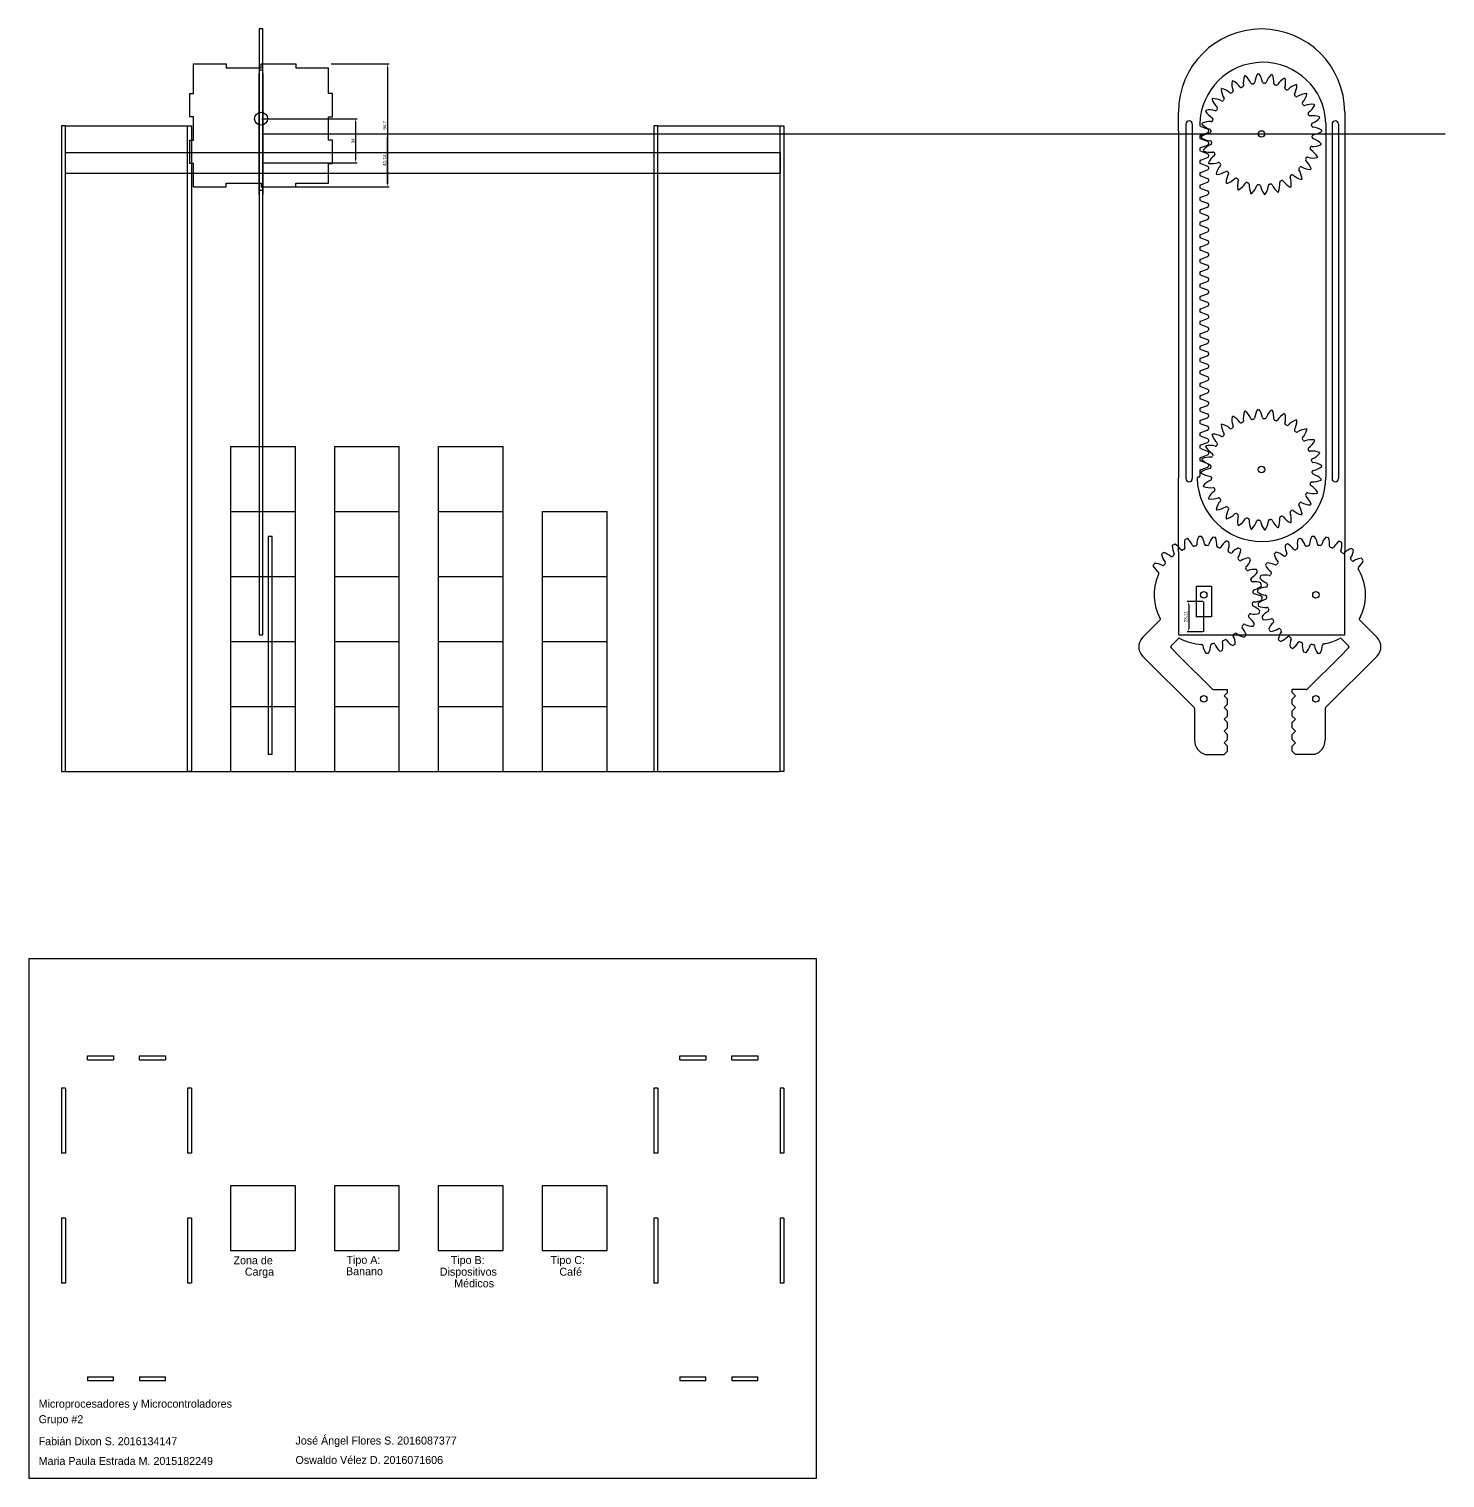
# Model space of a CAD drawing. Header units: millimetres. Extents: x -96 to 4714, y -506 to 1656.
# Drawn here: x 3560 to 4650, y -506 to 610 of the extents above; entities that cross this region are included whole.
import ezdxf

# ---------------------------------------------------------------- set-up
doc = ezdxf.new("R2010")
doc.units = ezdxf.units.MM
for name, color, linetype in [('Capa1', 3, 'Continuous'), ('Capa2', 1, 'Continuous'), ('Capa4', 250, 'Continuous')]:
    doc.layers.add(name, color=color, linetype=linetype)
doc.dimstyles.new('ISO-25', dxfattribs={"dimtxt": 2.5, "dimasz": 2.5, "dimexe": 1.25, "dimexo": 0.625, "dimtad": 1, "dimtxsty": 'Standard', "dimcen": 2.5, "dimadec": 0, "dimazin": 0, "dimtfac": 1, "dimtmove": 0, "dimatfit": 3, "dimfxl": 1, "dimarcsym": 0})

# ---------------------------------------------------------------- blocks, each defined once
blk = doc.blocks.new('*U5')
at = {"layer": 'Capa2'}
for p, q in [((-3, -2.6), (-1.1, 2.6)), ((-0.2, 3.3), (1, 3.3)), ((3.8, -2.6), (1.9, 2.6)), ((-4.8, -3.3), (-4, -3.3))]:
    blk.add_line(p, q, dxfattribs=at)
for centre, start, end in [((-0.2, 2.3), 90, 160), ((1, 2.3), 20, 90), ((-4, -2.3), 270, 340), ((4.8, -2.3), 200, 270)]:
    blk.add_arc(centre, 1, start, end, dxfattribs=at)
blk = doc.blocks.new('*U6')
at = {"layer": 'Capa2', "color": 0, "linetype": 'ByBlock', "lineweight": -2, "transparency": 16777216}
for p in [(0, 0), (9.5369, 0), (19.0738, 0), (28.6107, 0), (38.1476, 0), (47.6845, 0), (57.2214, 0), (66.7583, 0), (76.2952, 0), (85.8321, 0), (95.369, 0), (104.9059, 0), (114.4428, 0), (123.9797, 0), (133.5166, 0), (143.0535, 0), (152.5904, 0), (162.1273, 0), (171.6642, 0), (181.2011, 0), (190.738, 0), (200.2749, 0), (209.8118, 0), (219.3487, 0), (228.8856, 0), (238.4225, 0), (247.9594, 0), (257.4963, 0)]:
    blk.add_blockref('*U5', p, dxfattribs=at)
blk = doc.blocks.new('*D45')
at = {"layer": 'Capa1', "color": 0, "lineweight": -2, "transparency": 16777216}
for p, q in [((4463.8, 168.8), (4451.6, 168.8)), ((4452.9, 166.3), (4452.9, 148.1)), ((4463.8, 145.6), (4451.6, 145.6))]:
    blk.add_line(p, q, dxfattribs=at)
at = {"layer": 'Capa1', "color": 0, "transparency": 16777216}
for points in [[(4452.4, 166.3), (4453.3, 166.3), (4452.9, 168.8)], [(4452.4, 148.1), (4453.3, 148.1), (4452.9, 145.6)]]:
    blk.add_solid(points, dxfattribs=at)
at = {"layer": 'Defpoints', "color": 0, "transparency": 16777216}
for p in [(4464.4, 168.8), (4452.9, 145.6), (4464.4, 145.6)]:
    blk.add_point(p, dxfattribs=at)
at = {"layer": 'Capa1', "color": 0, "transparency": 16777216, "insert": (4450.8, 157.2), "char_height": 2.5, "attachment_point": 5, "rotation": 90}
blk.add_mtext('23,11', dxfattribs=at)
blk = doc.blocks.new('*D46')
at = {"layer": 'Capa1', "color": 0, "lineweight": -2, "transparency": 16777216}
for p, q in [((3793, 582.7), (3837.6, 582.7)), ((3836.4, 580.2), (3836.4, 490.5)), ((3793, 488), (3837.6, 488))]:
    blk.add_line(p, q, dxfattribs=at)
at = {"layer": 'Capa1', "color": 0, "transparency": 16777216}
for points in [[(3836, 580.2), (3836.8, 580.2), (3836.4, 582.7)], [(3836, 490.5), (3836.8, 490.5), (3836.4, 488)]]:
    blk.add_solid(points, dxfattribs=at)
at = {"layer": 'Defpoints', "color": 0, "transparency": 16777216}
for p in [(3792.4, 582.7), (3792.4, 488), (3836.4, 488)]:
    blk.add_point(p, dxfattribs=at)
at = {"layer": 'Capa1', "color": 0, "transparency": 16777216, "insert": (3834.3, 535.4), "char_height": 2.5, "attachment_point": 5, "rotation": 90}
blk.add_mtext('94,7', dxfattribs=at)
blk = doc.blocks.new('*D57')
at = {"layer": 'Capa1', "color": 0, "lineweight": -2, "transparency": 16777216}
for p, q in [((3739.6, 528.8), (3837.6, 528.8)), ((3836.4, 490.5), (3836.4, 526.3)), ((3739.6, 488), (3837.6, 488))]:
    blk.add_line(p, q, dxfattribs=at)
at = {"layer": 'Capa1', "color": 0, "transparency": 16777216}
for points in [[(3836, 526.3), (3836.8, 526.3), (3836.4, 528.8)], [(3836, 490.5), (3836.8, 490.5), (3836.4, 488)]]:
    blk.add_solid(points, dxfattribs=at)
at = {"layer": 'Defpoints', "color": 0, "transparency": 16777216}
for p in [(3739, 528.8), (3836.4, 528.8), (3739, 488)]:
    blk.add_point(p, dxfattribs=at)
at = {"layer": 'Capa1', "color": 0, "transparency": 16777216, "insert": (3834.3, 508.4), "char_height": 2.5, "attachment_point": 5, "rotation": 90}
blk.add_mtext('40,74', dxfattribs=at)
blk = doc.blocks.new('*D63')
at = {"layer": 'Capa1', "color": 0, "lineweight": -2, "transparency": 16777216}
for p, q in [((3739.6, 540.5), (3813, 540.5)), ((3811.7, 538), (3811.7, 509)), ((3739.6, 506.5), (3813, 506.5))]:
    blk.add_line(p, q, dxfattribs=at)
at = {"layer": 'Capa1', "color": 0, "transparency": 16777216}
for points in [[(3811.3, 538), (3812.1, 538), (3811.7, 540.5)], [(3811.3, 509), (3812.1, 509), (3811.7, 506.5)]]:
    blk.add_solid(points, dxfattribs=at)
at = {"layer": 'Defpoints', "color": 0, "transparency": 16777216}
for p in [(3739, 540.5), (3739, 506.5), (3811.7, 506.5)]:
    blk.add_point(p, dxfattribs=at)
at = {"layer": 'Capa1', "color": 0, "transparency": 16777216, "insert": (3809.8, 523.5), "char_height": 2.5, "attachment_point": 5, "rotation": 90}
blk.add_mtext('34', dxfattribs=at)

msp = doc.modelspace()

# ---------------------------------------------------------------- linework, layer by layer
at = {"layer": 'Capa1'}
for p, q in [((3737.44, 609.566), (3737.44, 143.136)), ((3740.44, 609.566), (3737.44, 609.566)), ((3740.44, 143.136), (3740.44, 609.566)), ((3715.382, 288.129), (3765.382, 288.129)), ((3715.382, 288.129), (3715.382, 238.129)), ((3765.382, 238.129), (3765.382, 288.129)), ((3795.382, 288.129), (3845.382, 288.129)), ((3795.382, 288.129), (3795.382, 238.129)), ((3845.382, 238.129), (3845.382, 288.129)), ((3875.382, 288.129), (3925.382, 288.129)), ((3875.382, 288.129), (3875.382, 238.129)), ((3925.382, 238.129), (3925.382, 288.129)), ((3715.382, 238.129), (3765.382, 238.129)), ((3715.382, 238.129), (3715.382, 188.129)), ((3765.382, 188.129), (3765.382, 238.129)), ((3795.382, 238.129), (3845.382, 238.129)), ((3795.382, 238.129), (3795.382, 188.129)), ((3845.382, 188.129), (3845.382, 238.129)), ((3875.382, 238.129), (3925.382, 238.129)), ((3875.382, 238.129), (3875.382, 188.129)), ((3925.382, 188.129), (3925.382, 238.129)), ((3955.382, 238.129), (4005.382, 238.129)), ((3955.382, 238.129), (3955.382, 188.129)), ((4005.382, 188.129), (4005.382, 238.129)), ((3744.44, 218.955), (3744.44, 51.055)), ((3747.44, 218.955), (3744.44, 218.955)), ((3747.44, 51.055), (3747.44, 218.955)), ((3715.382, 188.129), (3765.382, 188.129)), ((3715.382, 188.129), (3715.382, 138.129)), ((3765.382, 138.129), (3765.382, 188.129)), ((3795.382, 188.129), (3845.382, 188.129)), ((3795.382, 188.129), (3795.382, 138.129)), ((3845.382, 138.129), (3845.382, 188.129)), ((3875.382, 188.129), (3925.382, 188.129)), ((3875.382, 188.129), (3875.382, 138.129)), ((3925.382, 138.129), (3925.382, 188.129)), ((3955.382, 188.129), (4005.382, 188.129)), ((3955.382, 188.129), (3955.382, 138.129)), ((4005.382, 138.129), (4005.382, 188.129)), ((4464.442, 145.649), (4464.442, 168.759)), ((3715.382, 138.129), (3765.382, 138.129)), ((3715.382, 138.129), (3715.382, 88.129)), ((3737.44, 143.136), (3740.44, 143.136)), ((3765.382, 88.129), (3765.382, 138.129)), ((3795.382, 138.129), (3845.382, 138.129)), ((3795.382, 138.129), (3795.382, 88.129)), ((3845.382, 88.129), (3845.382, 138.129)), ((3875.382, 138.129), (3925.382, 138.129)), ((3875.382, 138.129), (3875.382, 88.129)), ((3925.382, 88.129), (3925.382, 138.129)), ((3955.382, 138.129), (4005.382, 138.129)), ((3955.382, 138.129), (3955.382, 88.129)), ((4005.382, 88.129), (4005.382, 138.129)), ((3715.382, 88.129), (3765.382, 88.129)), ((3715.382, 88.129), (3715.382, 38.129)), ((3765.382, 38.129), (3765.382, 88.129)), ((3795.382, 88.129), (3845.382, 88.129)), ((3795.382, 88.129), (3795.382, 38.129)), ((3845.382, 38.129), (3845.382, 88.129)), ((3875.382, 88.129), (3925.382, 88.129)), ((3875.382, 88.129), (3875.382, 38.129)), ((3925.382, 38.129), (3925.382, 88.129)), ((3955.382, 88.129), (4005.382, 88.129)), ((3955.382, 88.129), (3955.382, 38.129)), ((4005.382, 38.129), (4005.382, 88.129)), ((3747.44, 51.055), (3744.44, 51.055)), ((3715.382, 38.129), (3765.382, 38.129)), ((3795.382, 38.129), (3845.382, 38.129)), ((3875.382, 38.129), (3925.382, 38.129)), ((3955.382, 38.129), (4005.382, 38.129))]:
    msp.add_line(p, q, dxfattribs=at)
at = {"layer": 'Capa1', "color": 6}
for p, q in [((3687.071, 582.719), (3712.24, 582.719)), ((3687.071, 560.015), (3687.071, 582.719)), ((3712.24, 582.719), (3712.24, 579.719)), ((3738.94, 582.719), (3765.639, 582.719)), ((3738.94, 579.719), (3738.94, 582.719)), ((3765.639, 582.719), (3765.639, 579.719)), ((3712.24, 579.719), (3738.94, 579.719)), ((3765.639, 579.719), (3790.868, 579.719)), ((3790.868, 560.015), (3790.868, 579.719)), ((3684.071, 542.015), (3684.071, 560.015)), ((3684.071, 560.015), (3687.071, 560.015)), ((3793.868, 560.015), (3790.868, 560.015)), ((3793.868, 542.015), (3793.868, 560.015)), ((3687.071, 542.015), (3684.071, 542.015)), ((3687.071, 524.015), (3687.071, 542.015)), ((3790.868, 524.015), (3790.868, 542.015)), ((3790.868, 542.015), (3793.868, 542.015)), ((3684.071, 506.015), (3684.071, 524.015)), ((3684.071, 524.015), (3687.071, 524.015)), ((3793.868, 524.015), (3790.868, 524.015)), ((3793.868, 506.015), (3793.868, 524.015)), ((3687.071, 506.015), (3684.071, 506.015)), ((3687.071, 488.015), (3687.071, 506.015)), ((3790.868, 491.015), (3790.868, 506.015)), ((3790.868, 506.015), (3793.868, 506.015)), ((3712.24, 491.015), (3738.94, 491.015)), ((3712.24, 488.015), (3712.24, 491.015)), ((3738.94, 491.015), (3738.94, 488.015)), ((3765.639, 491.015), (3790.868, 491.015)), ((3765.639, 488.015), (3765.639, 491.015)), ((3687.071, 488.015), (3712.24, 488.015)), ((3738.94, 488.015), (3765.639, 488.015))]:
    msp.add_line(p, q, dxfattribs=at)
at = {"layer": 'Capa1', "color": 5}
for p, q in [((3737.47, 578.232), (3740.47, 578.232)), ((3737.47, 482.276), (3737.47, 575.232)), ((3740.47, 575.232), (3740.47, 482.276)), ((3740.47, 485.276), (3737.47, 485.276))]:
    msp.add_line(p, q, dxfattribs=at)
at = {"layer": 'Capa1', "color": 32, "true_color": 0xcd6928}
for p, q in [((3588.382, 535.129), (3585.382, 535.129)), ((3585.382, 535.129), (3585.382, 38.129)), ((3588.382, 38.129), (3588.382, 535.129)), ((3588.382, 535.129), (3682.382, 535.129)), ((3682.382, 535.129), (3685.382, 535.129)), ((3682.382, 38.129), (3682.382, 535.129)), ((3685.382, 535.129), (3685.382, 38.129)), ((4044.382, 535.129), (4041.382, 535.129)), ((4041.382, 535.129), (4041.382, 38.129)), ((4044.382, 38.129), (4044.382, 535.129)), ((4044.382, 535.129), (4138.382, 535.129)), ((4138.382, 535.129), (4141.382, 535.129)), ((4138.382, 38.129), (4138.382, 535.129)), ((4141.382, 535.129), (4141.382, 38.129)), ((3585.382, 38.129), (3588.382, 38.129)), ((3588.382, 38.129), (4138.382, 38.129)), ((3685.382, 38.129), (3682.382, 38.129)), ((4041.382, 38.129), (4044.382, 38.129)), ((4141.382, 38.129), (4138.382, 38.129))]:
    msp.add_line(p, q, dxfattribs=at)
at = {"layer": 'Capa1', "color": 3}
msp.add_line((3740.47, 528.754), (4650.136, 528.754), dxfattribs=at)
at = {"layer": 'Capa1', "color": 1}
for p, q in [((3588.382, 498.486), (3588.382, 514.486)), ((3588.382, 514.486), (4138.382, 514.486)), ((4138.382, 514.486), (4138.382, 498.486)), ((3588.382, 498.486), (4138.382, 498.486))]:
    msp.add_line(p, q, dxfattribs=at)
at = {"layer": 'Capa1', "color": 6}
msp.add_circle((3738.97, 540.486), 5, dxfattribs=at)
at = {"layer": 'Capa2'}
for p, q in [((4444.932, 531.064), (4444.932, 545.568)), ((4450.667, 536.354), (4450.667, 263.613)), ((4455.667, 536.354), (4455.667, 263.613)), ((4558.462, 537.334), (4558.462, 264.633)), ((4563.197, 536.354), (4563.197, 263.613)), ((4568.197, 536.354), (4568.197, 263.613)), ((4572.932, 545.568), (4572.932, 207.5)), ((4444.932, 531.064), (4444.932, 264.03)), ((4461.402, 269.321), (4461.402, 265.633)), ((4444.932, 207.5), (4444.932, 264.03)), ((4460.402, 264.633), (4460.412, 264.633)), ((4444.932, 207.5), (4444.932, 143.136)), ((4572.932, 143.136), (4572.932, 207.5)), ((4470.312, 180.318), (4458.572, 180.318)), ((4458.572, 180.318), (4458.572, 157.204)), ((4470.312, 180.318), (4470.312, 157.204)), ((4470.312, 157.204), (4458.572, 157.204)), ((4417.371, 141.055), (4430.788, 154.473)), ((4597.883, 141.055), (4584.466, 154.473)), ((4439.291, 134.691), (4444.931, 140.331)), ((4444.932, 143.136), (4572.932, 143.136)), ((4575.963, 134.691), (4570.324, 140.331)), ((4457.078, 87.206), (4417.371, 126.913)), ((4445.655, 126.913), (4439.291, 133.277)), ((4471.22, 101.348), (4445.655, 126.913)), ((4544.034, 101.348), (4569.599, 126.913)), ((4558.176, 87.206), (4597.883, 126.913)), ((4569.599, 126.913), (4575.963, 133.277)), ((4471.927, 101.055), (4482.627, 101.055)), ((4482.64, 98.803), (4482.627, 101.055)), ((4532.614, 98.803), (4532.627, 101.055)), ((4543.327, 101.055), (4532.627, 101.055)), ((4480.114, 87.237), (4482.638, 89.758)), ((4480.116, 96.282), (4482.64, 98.803)), ((4480.116, 96.282), (4482.638, 93.758)), ((4482.638, 89.758), (4482.638, 93.758)), ((4535.138, 96.282), (4532.614, 98.803)), ((4535.138, 96.282), (4532.617, 93.758)), ((4532.617, 89.758), (4532.617, 93.758)), ((4535.141, 87.237), (4532.617, 89.758)), ((4457.371, 86.499), (4457.371, 62.332)), ((4480.111, 78.191), (4482.635, 80.713)), ((4480.111, 78.191), (4482.632, 75.667)), ((4480.114, 87.237), (4482.635, 84.713)), ((4482.635, 80.713), (4482.635, 84.713)), ((4535.141, 87.237), (4532.619, 84.713)), ((4532.619, 80.713), (4532.619, 84.713)), ((4535.143, 78.191), (4532.619, 80.713)), ((4535.143, 78.191), (4532.622, 75.667)), ((4557.883, 86.499), (4557.883, 62.332)), ((4480.108, 69.146), (4482.632, 71.667)), ((4480.108, 69.146), (4482.63, 66.622)), ((4482.632, 71.667), (4482.632, 75.667)), ((4532.622, 71.667), (4532.622, 75.667)), ((4535.146, 69.146), (4532.622, 71.667)), ((4535.146, 69.146), (4532.625, 66.622)), ((4480.106, 60.101), (4482.63, 62.622)), ((4480.106, 60.101), (4482.627, 57.577)), ((4482.627, 53.577), (4482.627, 57.577)), ((4482.63, 62.622), (4482.63, 66.622)), ((4532.625, 62.622), (4532.625, 66.622)), ((4535.149, 60.101), (4532.625, 62.622)), ((4535.149, 60.101), (4532.627, 57.577)), ((4532.627, 53.577), (4532.627, 57.577)), ((4465.673, 51.055), (4480.103, 51.055)), ((4480.103, 51.055), (4482.627, 53.577)), ((4535.151, 51.055), (4532.627, 53.577)), ((4549.581, 51.055), (4535.151, 51.055)), ((3560.382, -105.791), (4166.382, -105.791)), ((3560.382, -105.791), (3560.382, -505.791)), ((4166.382, -505.791), (4166.382, -105.791)), ((3605.382, -183.791), (3605.382, -180.791)), ((3605.382, -180.791), (3625.382, -180.791)), ((3605.382, -183.791), (3625.382, -183.791)), ((3625.382, -180.791), (3625.382, -183.791)), ((3645.382, -183.791), (3645.382, -180.791)), ((3645.382, -180.791), (3665.382, -180.791)), ((3645.382, -183.791), (3665.382, -183.791)), ((3665.382, -180.791), (3665.382, -183.791)), ((4061.382, -183.791), (4061.382, -180.791)), ((4061.382, -180.791), (4081.382, -180.791)), ((4061.382, -183.791), (4081.382, -183.791)), ((4081.382, -180.791), (4081.382, -183.791)), ((4101.382, -183.791), (4101.382, -180.791)), ((4101.382, -180.791), (4121.382, -180.791)), ((4101.382, -183.791), (4121.382, -183.791)), ((4121.382, -180.791), (4121.382, -183.791)), ((3588.382, -205.791), (3585.382, -205.791)), ((3585.382, -205.791), (3585.382, -255.791)), ((3588.382, -205.791), (3588.382, -255.791)), ((3685.382, -205.791), (3682.382, -205.791)), ((3682.382, -205.791), (3682.382, -255.791)), ((3685.382, -205.791), (3685.382, -255.791)), ((4044.382, -205.791), (4041.382, -205.791)), ((4041.382, -205.791), (4041.382, -255.791)), ((4044.382, -205.791), (4044.382, -255.791)), ((4141.382, -205.791), (4138.382, -205.791)), ((4138.382, -205.791), (4138.382, -255.791)), ((4141.382, -205.791), (4141.382, -255.791)), ((3588.382, -255.791), (3585.382, -255.791)), ((3685.382, -255.791), (3682.382, -255.791)), ((4044.382, -255.791), (4041.382, -255.791)), ((4141.382, -255.791), (4138.382, -255.791)), ((3588.382, -305.791), (3585.382, -305.791)), ((3585.382, -305.791), (3585.382, -355.791)), ((3588.382, -305.791), (3588.382, -355.791)), ((3685.382, -305.791), (3682.382, -305.791)), ((3682.382, -305.791), (3682.382, -355.791)), ((3685.382, -305.791), (3685.382, -355.791)), ((4044.382, -305.791), (4041.382, -305.791)), ((4041.382, -305.791), (4041.382, -355.791)), ((4044.382, -305.791), (4044.382, -355.791)), ((4141.382, -305.791), (4138.382, -305.791)), ((4138.382, -305.791), (4138.382, -355.791)), ((4141.382, -305.791), (4141.382, -355.791)), ((3588.382, -355.791), (3585.382, -355.791)), ((3685.382, -355.791), (3682.382, -355.791)), ((4044.382, -355.791), (4041.382, -355.791)), ((4141.382, -355.791), (4138.382, -355.791)), ((3605.382, -427.791), (3625.382, -427.791)), ((3605.382, -427.791), (3605.382, -430.791)), ((3605.382, -430.791), (3625.382, -430.791)), ((3625.382, -430.791), (3625.382, -427.791)), ((3645.382, -427.791), (3665.382, -427.791)), ((3645.382, -427.791), (3645.382, -430.791)), ((3645.382, -430.791), (3665.382, -430.791)), ((3665.382, -430.791), (3665.382, -427.791)), ((4061.382, -427.791), (4081.382, -427.791)), ((4061.382, -427.791), (4061.382, -430.791)), ((4061.382, -430.791), (4081.382, -430.791)), ((4081.382, -430.791), (4081.382, -427.791)), ((4101.382, -427.791), (4121.382, -427.791)), ((4101.382, -427.791), (4101.382, -430.791)), ((4101.382, -430.791), (4121.382, -430.791)), ((4121.382, -430.791), (4121.382, -427.791)), ((3560.382, -505.791), (4166.382, -505.791))]:
    msp.add_line(p, q, dxfattribs=at)
for centre in [(4508.932, 528.754), (4508.932, 270.531), (4464.442, 173.984), (4550.812, 173.984), (4464.442, 93.984), (4464.442, 93.984), (4550.812, 93.984), (4550.812, 93.984)]:
    msp.add_circle(centre, 2.5, dxfattribs=at)
for centre, radius, start, end in [((4508.932, 545.568), 64, 0, 180), ((4509.947, 535.35), 48.555, 2.341865, 178.814394), ((4502.804, 567.355), 16.692, 173.059511, 198.754648), ((4508.932, 528.754), 46.53, 118.430378, 119.196442), ((4480.342, 556.639), 14.536, 35.054545, 63.714873), ((4511.548, 567.751), 16.692, 160.202368, 185.897505), ((4508.932, 528.754), 46.53, 105.573236, 106.339299), ((4487.264, 562.302), 14.536, 22.197402, 50.85773), ((4520.16, 566.191), 16.692, 147.345226, 173.040362), ((4495.273, 566.282), 14.536, 9.34026, 38.000587), ((4528.209, 562.754), 16.692, 134.488083, 160.183219), ((4503.966, 568.381), 14.536, 356.483117, 25.143444), ((4535.291, 557.612), 16.692, 121.63094, 147.326076), ((4512.908, 568.493), 14.536, 343.625974, 12.286302), ((4508.932, 528.754), 46.53, 131.287521, 132.053585), ((4494.368, 565.024), 16.692, 185.916654, 211.611791), ((4474.854, 549.579), 14.536, 47.911688, 76.572016), ((4485.267, 561.108), 1, 227.911688, 306.182772), ((4508.932, 528.754), 39.085, 124.806318, 126.182772), ((4486.051, 561.667), 1, 304.806318, 18.754648), ((4493.06, 565.563), 1, 215.054545, 293.325629), ((4508.932, 528.754), 39.085, 111.949175, 113.325629), ((4493.949, 565.933), 1, 291.949175, 5.897505), ((4501.649, 568.172), 1, 202.197402, 280.468487), ((4508.932, 528.754), 39.085, 99.092032, 100.468487), ((4502.598, 568.335), 1, 279.092032, 353.040362), ((4510.602, 568.804), 1, 189.34026, 267.611344), ((4508.932, 528.754), 39.085, 86.234889, 87.611344), ((4511.564, 568.752), 1, 266.234889, 340.183219), ((4519.472, 567.428), 1, 176.483117, 254.754201), ((4508.932, 528.754), 39.085, 73.377746, 74.754201), ((4520.398, 567.164), 1, 253.377746, 327.326076), ((4527.814, 564.113), 1, 163.625974, 241.897058), ((4508.932, 528.754), 39.085, 60.520603, 61.897058), ((4528.658, 563.649), 1, 240.520603, 314.468934), ((4541.052, 551.023), 16.692, 108.773797, 134.468934), ((4535.209, 559.025), 1, 150.768831, 229.039915), ((4521.651, 566.611), 14.536, 330.768831, 359.429159), ((4508.932, 528.754), 39.085, 47.66346, 49.039915), ((4508.932, 528.754), 46.53, 54.144664, 54.910728), ((4545.202, 543.318), 16.692, 95.916654, 121.611791), ((4529.756, 562.832), 14.536, 317.911688, 346.572016), ((4508.932, 528.754), 46.53, 41.287521, 42.053585), ((4508.932, 528.754), 46.53, 157.001807, 157.76787), ((4469.193, 532.73), 14.536, 73.625974, 102.286302), ((4508.932, 528.754), 46.53, 144.144664, 144.910728), ((4486.663, 560.874), 16.692, 198.773797, 224.468934), ((4471.074, 541.473), 14.536, 60.768831, 89.429159), ((4473.573, 547.636), 1, 253.625974, 331.897058), ((4508.932, 528.754), 39.085, 150.520603, 151.897058), ((4474.037, 548.48), 1, 330.520603, 44.468934), ((4478.661, 555.031), 1, 240.768831, 319.039915), ((4508.932, 528.754), 39.085, 137.66346, 139.039915), ((4479.301, 555.75), 1, 317.66346, 31.611791), ((4535.928, 558.385), 1, 227.66346, 301.611791), ((4541.286, 552.419), 1, 137.911688, 216.182772), ((4508.932, 528.754), 39.085, 34.806318, 36.182772), ((4541.845, 551.635), 1, 214.806318, 288.754648), ((4547.533, 534.882), 16.692, 83.059511, 108.754648), ((4536.817, 557.344), 14.536, 305.054545, 333.714873), ((4508.932, 528.754), 46.53, 28.430378, 29.196442), ((4453.167, 536.354), 2.5, 0, 180), ((4508.932, 528.754), 46.53, 169.85895, 170.625013), ((4474.932, 548.031), 16.692, 224.488083, 250.183219), ((4469.305, 523.788), 14.536, 86.483117, 115.143444), ((4480.074, 555.113), 16.692, 211.63094, 237.326076), ((4470.258, 539.295), 1, 266.483117, 344.754201), ((4470.522, 540.221), 1, 343.377746, 57.326076), ((4508.932, 528.754), 39.085, 163.377746, 164.754201), ((4545.74, 544.626), 1, 125.054545, 203.325629), ((4508.932, 528.754), 39.085, 21.949175, 23.325629), ((4546.111, 543.737), 1, 201.949175, 275.897505), ((4547.929, 526.138), 16.692, 70.202368, 95.897505), ((4548.349, 536.037), 1, 112.197402, 190.468487), ((4508.932, 528.754), 39.085, 9.092032, 10.468487), ((4542.48, 550.422), 14.536, 292.197402, 320.85773), ((4508.932, 528.754), 46.53, 15.573236, 16.339299), ((4565.697, 536.354), 2.5, 0, 180), ((4471.403, 515.095), 14.536, 99.34026, 128.000587), ((4508.932, 528.754), 46.53, 182.716093, 183.482156), ((4471.494, 539.982), 16.692, 237.345226, 263.040362), ((4468.882, 530.425), 1, 279.34026, 357.611344), ((4468.934, 531.386), 1, 356.234889, 70.183219), ((4508.932, 528.754), 39.085, 176.234889, 177.611344), ((4548.513, 535.088), 1, 189.092032, 263.040362), ((4548.93, 526.122), 1, 176.234889, 250.183219), ((4508.932, 528.754), 39.085, 356.234889, 357.611344), ((4548.982, 527.083), 1, 99.34026, 177.611344), ((4546.369, 517.526), 16.692, 57.345226, 83.040362), ((4542.932, 509.477), 16.692, 44.488083, 70.183219), ((4546.46, 542.413), 14.536, 279.34026, 308.000587), ((4508.932, 528.754), 46.53, 2.716093, 3.482156), ((4475.384, 507.086), 14.536, 112.197402, 140.85773), ((4508.932, 528.754), 46.53, 195.573236, 196.339299), ((4469.935, 531.37), 16.692, 250.202368, 275.897505), ((4469.351, 522.42), 1, 9.092032, 83.040362), ((4469.514, 521.471), 1, 292.197402, 10.468487), ((4508.932, 528.754), 39.085, 189.092032, 190.468487), ((4471.753, 513.771), 1, 21.949175, 95.897505), ((4508.932, 528.754), 39.085, 201.949175, 203.325629), ((4472.123, 512.882), 1, 305.054545, 23.325629), ((4547.341, 517.287), 1, 163.377746, 237.326076), ((4508.932, 528.754), 39.085, 343.377746, 344.754201), ((4547.606, 518.213), 1, 86.483117, 164.754201), ((4537.79, 502.395), 16.692, 31.63094, 57.326076), ((4548.559, 533.72), 14.536, 266.483117, 295.143444), ((4508.932, 528.754), 46.53, 349.85895, 350.625013), ((4481.046, 500.165), 14.536, 125.054545, 153.714873), ((4508.932, 528.754), 46.53, 208.430378, 209.196442), ((4470.33, 522.627), 16.692, 263.059511, 288.754648), ((4488.107, 494.676), 14.536, 137.911688, 166.572016), ((4476.019, 505.874), 1, 34.806318, 108.754648), ((4508.932, 528.754), 39.085, 214.806318, 216.182772), ((4476.578, 505.09), 1, 317.911688, 36.182772), ((4538.562, 501.758), 1, 137.66346, 211.611791), ((4508.932, 528.754), 39.085, 317.66346, 319.039915), ((4539.202, 502.477), 1, 60.768831, 139.039915), ((4546.789, 516.035), 14.536, 240.768831, 269.429159), ((4543.827, 509.028), 1, 150.520603, 224.468934), ((4508.932, 528.754), 39.085, 330.520603, 331.897058), ((4531.201, 496.634), 16.692, 18.773797, 44.468934), ((4544.291, 509.872), 1, 73.625974, 151.897058), ((4548.67, 524.778), 14.536, 253.625974, 282.286302), ((4508.932, 528.754), 46.53, 324.144664, 324.910728), ((4508.932, 528.754), 46.53, 337.001807, 337.76787), ((4508.932, 528.754), 46.53, 221.287521, 222.053585), ((4472.662, 514.191), 16.692, 275.916654, 301.611791), ((4481.935, 499.123), 1, 47.66346, 121.611791), ((4496.212, 490.897), 14.536, 150.768831, 179.429159), ((4508.932, 528.754), 46.53, 234.144664, 234.910728), ((4476.812, 506.485), 16.692, 288.773797, 314.468934), ((4508.932, 528.754), 39.085, 227.66346, 229.039915), ((4482.655, 498.483), 1, 330.768831, 49.039915), ((4489.206, 493.859), 1, 60.520603, 134.468934), ((4508.932, 528.754), 39.085, 240.520603, 241.897058), ((4504.955, 489.016), 14.536, 163.625974, 192.286302), ((4490.05, 493.395), 1, 343.625974, 61.897058), ((4482.572, 499.896), 16.692, 301.63094, 327.326076), ((4497.465, 490.344), 1, 73.377746, 147.326076), ((4508.932, 528.754), 39.085, 253.377746, 254.754201), ((4498.391, 490.08), 1, 356.483117, 74.754201), ((4506.316, 489.757), 16.692, 340.202368, 5.897505), ((4523.915, 491.575), 1, 111.949175, 185.897505), ((4508.932, 528.754), 39.085, 291.949175, 293.325629), ((4524.804, 491.946), 1, 35.054545, 113.325629), ((4537.521, 500.869), 14.536, 215.054545, 243.714873), ((4531.812, 495.841), 1, 124.806318, 198.754648), ((4515.059, 490.153), 16.692, 353.059511, 18.754648), ((4508.932, 528.754), 39.085, 304.806318, 306.182772), ((4532.596, 496.4), 1, 47.911688, 126.182772), ((4543.01, 507.93), 14.536, 227.911688, 256.572016), ((4523.495, 492.484), 16.692, 5.916654, 31.611791), ((4508.932, 528.754), 46.53, 311.287521, 312.053585), ((4508.932, 528.754), 46.53, 247.001807, 247.76787), ((4513.898, 489.127), 14.536, 176.483117, 205.143444), ((4508.932, 528.754), 46.53, 259.85895, 260.625013), ((4489.655, 494.754), 16.692, 314.488083, 340.183219), ((4506.3, 488.756), 1, 86.234889, 160.183219), ((4508.932, 528.754), 39.085, 266.234889, 267.611344), ((4507.261, 488.704), 1, 9.34026, 87.611344), ((4522.591, 491.226), 14.536, 189.34026, 218.000587), ((4508.932, 528.754), 46.53, 272.716093, 273.482156), ((4497.704, 491.317), 16.692, 327.345226, 353.040362), ((4515.266, 489.173), 1, 99.092032, 173.040362), ((4508.932, 528.754), 39.085, 279.092032, 280.468487), ((4516.215, 489.337), 1, 22.197402, 100.468487), ((4530.599, 495.206), 14.536, 202.197402, 230.85773), ((4508.932, 528.754), 46.53, 285.573236, 286.339299), ((4508.932, 528.754), 46.53, 298.430378, 299.196442), ((4511.548, 309.528), 16.692, 160.202368, 185.897505), ((4508.932, 270.531), 46.53, 105.573236, 106.339299), ((4487.264, 304.079), 14.536, 22.197402, 50.85773), ((4520.16, 307.968), 16.692, 147.345226, 173.040362), ((4495.273, 308.06), 14.536, 9.34026, 38.000587), ((4528.209, 304.531), 16.692, 134.488083, 160.183219), ((4503.966, 310.158), 14.536, 356.483117, 25.143444), ((4535.291, 299.389), 16.692, 121.63094, 147.326076), ((4512.908, 310.27), 14.536, 343.625974, 12.286302), ((4508.932, 270.531), 46.53, 131.287521, 132.053585), ((4494.368, 306.801), 16.692, 185.916654, 211.611791), ((4474.854, 291.356), 14.536, 47.911688, 76.572016), ((4485.267, 302.885), 1, 227.911688, 306.182772), ((4508.932, 270.531), 39.085, 124.806318, 126.182772), ((4502.804, 309.132), 16.692, 173.059511, 198.754648), ((4508.932, 270.531), 46.53, 118.430378, 119.196442), ((4486.051, 303.444), 1, 304.806318, 18.754648), ((4480.342, 298.416), 14.536, 35.054545, 63.714873), ((4493.06, 307.34), 1, 215.054545, 293.325629), ((4508.932, 270.531), 39.085, 111.949175, 113.325629), ((4493.949, 307.71), 1, 291.949175, 5.897505), ((4501.649, 309.949), 1, 202.197402, 280.468487), ((4508.932, 270.531), 39.085, 99.092032, 100.468487), ((4502.598, 310.112), 1, 279.092032, 353.040362), ((4510.602, 310.581), 1, 189.34026, 267.611344), ((4508.932, 270.531), 39.085, 86.234889, 87.611344), ((4511.564, 310.529), 1, 266.234889, 340.183219), ((4519.472, 309.205), 1, 176.483117, 254.754201), ((4508.932, 270.531), 39.085, 73.377746, 74.754201), ((4520.398, 308.941), 1, 253.377746, 327.326076), ((4527.814, 305.89), 1, 163.625974, 241.897058), ((4508.932, 270.531), 39.085, 60.520603, 61.897058), ((4528.658, 305.426), 1, 240.520603, 314.468934), ((4541.052, 292.8), 16.692, 108.773797, 134.468934), ((4535.209, 300.802), 1, 150.768831, 229.039915), ((4521.651, 308.388), 14.536, 330.768831, 359.429159), ((4508.932, 270.531), 46.53, 54.144664, 54.910728), ((4545.202, 285.095), 16.692, 95.916654, 121.611791), ((4529.756, 304.609), 14.536, 317.911688, 346.572016), ((4508.932, 270.531), 46.53, 41.287521, 42.053585), ((4508.932, 270.531), 46.53, 144.144664, 144.910728), ((4486.663, 302.651), 16.692, 198.773797, 224.468934), ((4471.074, 283.25), 14.536, 60.768831, 89.429159), ((4474.037, 290.257), 1, 330.520603, 44.468934), ((4478.661, 296.808), 1, 240.768831, 319.039915), ((4508.932, 270.531), 39.085, 137.66346, 139.039915), ((4479.301, 297.527), 1, 317.66346, 31.611791), ((4508.932, 270.531), 39.085, 47.66346, 49.039915), ((4535.928, 300.162), 1, 227.66346, 301.611791), ((4541.286, 294.196), 1, 137.911688, 216.182772), ((4508.932, 270.531), 39.085, 34.806318, 36.182772), ((4541.845, 293.412), 1, 214.806318, 288.754648), ((4547.533, 276.659), 16.692, 83.059511, 108.754648), ((4536.817, 299.121), 14.536, 305.054545, 333.714873), ((4508.932, 270.531), 46.53, 28.430378, 29.196442), ((4469.305, 265.565), 14.536, 86.483117, 115.143444), ((4508.932, 270.531), 46.53, 157.001807, 157.76787), ((4480.074, 296.89), 16.692, 211.63094, 237.326076), ((4469.193, 274.507), 14.536, 73.625974, 102.286302), ((4470.258, 281.072), 1, 266.483117, 344.754201), ((4470.522, 281.998), 1, 343.377746, 57.326076), ((4508.932, 270.531), 39.085, 163.377746, 164.754201), ((4473.573, 289.413), 1, 253.625974, 331.897058), ((4508.932, 270.531), 39.085, 150.520603, 151.897058), ((4545.74, 286.403), 1, 125.054545, 203.325629), ((4508.932, 270.531), 39.085, 21.949175, 23.325629), ((4546.111, 285.514), 1, 201.949175, 275.897505), ((4547.929, 267.915), 16.692, 70.202368, 95.897505), ((4542.48, 292.199), 14.536, 292.197402, 320.85773), ((4508.932, 270.531), 46.53, 15.573236, 16.339299), ((4471.403, 256.872), 14.536, 99.34026, 128.000587), ((4508.932, 270.531), 46.53, 182.716093, 183.482156), ((4471.494, 281.759), 16.692, 237.345226, 263.040362), ((4508.932, 270.531), 46.53, 169.85895, 170.625013), ((4474.932, 289.808), 16.692, 224.488083, 250.183219), ((4468.882, 272.202), 1, 279.34026, 357.611344), ((4468.934, 273.163), 1, 356.234889, 70.183219), ((4508.932, 270.531), 39.085, 176.234889, 177.611344), ((4548.349, 277.814), 1, 112.197402, 190.468487), ((4508.932, 270.531), 39.085, 9.092032, 10.468487), ((4548.513, 276.865), 1, 189.092032, 263.040362), ((4548.93, 267.899), 1, 176.234889, 250.183219), ((4508.932, 270.531), 39.085, 356.234889, 357.611344), ((4548.982, 268.86), 1, 99.34026, 177.611344), ((4546.369, 259.303), 16.692, 57.345226, 83.040362), ((4546.46, 284.19), 14.536, 279.34026, 308.000587), ((4508.932, 270.531), 46.53, 2.716093, 3.482156), ((4453.167, 263.613), 2.5, 180, 0), ((4508.932, 264.633), 49.53, 181.18071, 0), ((4460.412, 263.633), 1, 90, 181.18071), ((4460.402, 265.633), 1, 270, 0), ((4475.384, 248.863), 14.536, 112.197402, 140.85773), ((4508.932, 270.531), 46.53, 195.573236, 196.339299), ((4469.935, 273.147), 16.692, 250.202368, 275.897505), ((4469.351, 264.197), 1, 9.092032, 83.040362), ((4469.514, 263.248), 1, 292.197402, 10.468487), ((4508.932, 270.531), 39.085, 189.092032, 190.468487), ((4471.753, 255.548), 1, 21.949175, 95.897505), ((4547.341, 259.064), 1, 163.377746, 237.326076), ((4508.932, 270.531), 39.085, 343.377746, 344.754201), ((4547.606, 259.99), 1, 86.483117, 164.754201), ((4537.79, 244.172), 16.692, 31.63094, 57.326076), ((4548.559, 275.497), 14.536, 266.483117, 295.143444), ((4542.932, 251.254), 16.692, 44.488083, 70.183219), ((4508.932, 270.531), 46.53, 349.85895, 350.625013), ((4565.697, 263.613), 2.5, 180, 0), ((4481.046, 241.942), 14.536, 125.054545, 153.714873), ((4508.932, 270.531), 46.53, 208.430378, 209.196442), ((4470.33, 264.404), 16.692, 263.059511, 288.754648), ((4508.932, 270.531), 39.085, 201.949175, 203.325629), ((4472.123, 254.659), 1, 305.054545, 23.325629), ((4488.107, 236.453), 14.536, 137.911688, 166.572016), ((4476.019, 247.651), 1, 34.806318, 108.754648), ((4508.932, 270.531), 39.085, 214.806318, 216.182772), ((4476.578, 246.867), 1, 317.911688, 36.182772), ((4543.827, 250.805), 1, 150.520603, 224.468934), ((4508.932, 270.531), 39.085, 330.520603, 331.897058), ((4531.201, 238.411), 16.692, 18.773797, 44.468934), ((4544.291, 251.649), 1, 73.625974, 151.897058), ((4548.67, 266.555), 14.536, 253.625974, 282.286302), ((4508.932, 270.531), 46.53, 337.001807, 337.76787), ((4508.932, 270.531), 46.53, 221.287521, 222.053585), ((4472.662, 255.968), 16.692, 275.916654, 301.611791), ((4481.935, 240.9), 1, 47.66346, 121.611791), ((4496.212, 232.674), 14.536, 150.768831, 179.429159), ((4476.812, 248.262), 16.692, 288.773797, 314.468934), ((4508.932, 270.531), 39.085, 227.66346, 229.039915), ((4482.655, 240.26), 1, 330.768831, 49.039915), ((4489.206, 235.636), 1, 60.520603, 134.468934), ((4508.932, 270.531), 39.085, 240.520603, 241.897058), ((4504.955, 230.793), 14.536, 163.625974, 192.286302), ((4490.05, 235.172), 1, 343.625974, 61.897058), ((4523.915, 233.352), 1, 111.949175, 185.897505), ((4508.932, 270.531), 39.085, 291.949175, 293.325629), ((4524.804, 233.723), 1, 35.054545, 113.325629), ((4537.521, 242.646), 14.536, 215.054545, 243.714873), ((4531.812, 237.618), 1, 124.806318, 198.754648), ((4515.059, 231.93), 16.692, 353.059511, 18.754648), ((4508.932, 270.531), 39.085, 304.806318, 306.182772), ((4532.596, 238.177), 1, 47.911688, 126.182772), ((4543.01, 249.707), 14.536, 227.911688, 256.572016), ((4538.562, 243.535), 1, 137.66346, 211.611791), ((4523.495, 234.261), 16.692, 5.916654, 31.611791), ((4508.932, 270.531), 39.085, 317.66346, 319.039915), ((4539.202, 244.254), 1, 60.768831, 139.039915), ((4508.932, 270.531), 46.53, 311.287521, 312.053585), ((4546.789, 257.812), 14.536, 240.768831, 269.429159), ((4508.932, 270.531), 46.53, 324.144664, 324.910728), ((4508.932, 270.531), 46.53, 234.144664, 234.910728), ((4508.932, 270.531), 46.53, 247.001807, 247.76787), ((4482.572, 241.673), 16.692, 301.63094, 327.326076), ((4497.465, 232.121), 1, 73.377746, 147.326076), ((4508.932, 270.531), 39.085, 253.377746, 254.754201), ((4498.391, 231.857), 1, 356.483117, 74.754201), ((4513.898, 230.904), 14.536, 176.483117, 205.143444), ((4508.932, 270.531), 46.53, 259.85895, 260.625013), ((4489.655, 236.531), 16.692, 314.488083, 340.183219), ((4506.3, 230.533), 1, 86.234889, 160.183219), ((4508.932, 270.531), 39.085, 266.234889, 267.611344), ((4507.261, 230.481), 1, 9.34026, 87.611344), ((4522.591, 233.003), 14.536, 189.34026, 218.000587), ((4508.932, 270.531), 46.53, 272.716093, 273.482156), ((4497.704, 233.094), 16.692, 327.345226, 353.040362), ((4515.266, 230.95), 1, 99.092032, 173.040362), ((4508.932, 270.531), 39.085, 279.092032, 280.468487), ((4516.215, 231.114), 1, 22.197402, 100.468487), ((4530.599, 236.983), 14.536, 202.197402, 230.85773), ((4508.932, 270.531), 46.53, 285.573236, 286.339299), ((4506.316, 231.534), 16.692, 340.202368, 5.897505), ((4508.932, 270.531), 46.53, 298.430378, 299.196442), ((4464.442, 173.984), 45, 119.776043, 122.535853), ((4454.531, 211.979), 14.292, 180.228954, 206.2144), ((4435.403, 200.415), 14.292, 36.097496, 62.082942), ((4463.912, 213.247), 14.292, 166.3828, 192.368246), ((4464.442, 173.984), 45, 105.92989, 108.689699), ((4442.572, 206.596), 14.292, 22.251343, 48.236788), ((4456.725, 212.387), 1, 202.251343, 281.362146), ((4458.037, 212.627), 1, 279.411289, 358.522092), ((4473.324, 212.233), 14.292, 152.536647, 178.522092), ((4464.442, 173.984), 45, 92.083736, 94.843545), ((4451.012, 210.882), 14.292, 8.405189, 34.390634), ((4466.14, 213.117), 1, 188.405189, 267.515992), ((4464.442, 173.984), 38.17, 85.565135, 87.515992), ((4467.471, 213.037), 1, 265.565135, 344.675938), ((4482.219, 208.996), 14.292, 138.690493, 164.675938), ((4464.442, 173.984), 45, 78.237582, 80.997391), ((4460.233, 213.024), 14.292, 354.559035, 20.54448), ((4490.081, 203.724), 14.292, 124.844339, 150.829784), ((4464.442, 173.984), 45, 64.391428, 67.151237), ((4469.698, 212.897), 14.292, 340.712881, 6.698327), ((4541.336, 212.09), 14.292, 179.574836, 205.560281), ((4550.812, 173.984), 45, 119.121925, 121.881734), ((4522.077, 200.744), 14.292, 35.443378, 61.428823), ((4550.73, 213.25), 14.292, 165.728682, 191.714127), ((4550.812, 173.984), 45, 105.275771, 108.03558), ((4529.316, 206.844), 14.292, 21.597224, 47.582669), ((4543.534, 212.472), 1, 201.597224, 280.708027), ((4544.849, 212.698), 1, 278.75717, 357.867973), ((4560.13, 212.129), 14.292, 151.882528, 177.867973), ((4550.812, 173.984), 45, 91.429617, 94.189426), ((4537.805, 211.033), 14.292, 7.75107, 33.736516), ((4552.957, 213.095), 1, 187.75107, 266.861874), ((4550.812, 173.984), 38.17, 84.911016, 86.861874), ((4554.287, 213), 1, 264.911016, 344.021819), ((4568.988, 208.79), 14.292, 138.036374, 164.021819), ((4550.812, 173.984), 45, 77.583463, 80.343272), ((4547.049, 213.069), 14.292, 353.904916, 19.890362), ((4576.789, 203.429), 14.292, 124.19022, 150.175666), ((4550.812, 173.984), 45, 63.737309, 66.497119), ((4556.512, 212.834), 14.292, 340.058762, 6.044208), ((4464.442, 173.984), 45, 133.622197, 136.382007), ((4445.727, 208.503), 14.292, 194.075108, 220.060554), ((4429.922, 192.697), 14.292, 49.94365, 75.929096), ((4439.763, 204.402), 1, 229.94365, 309.054454), ((4464.442, 173.984), 38.17, 127.103596, 129.054454), ((4440.813, 205.224), 1, 307.103596, 26.2144), ((4447.759, 209.424), 1, 216.097496, 295.2083), ((4464.442, 173.984), 38.17, 113.257442, 115.2083), ((4448.975, 209.971), 1, 293.257442, 12.368246), ((4464.442, 173.984), 38.17, 99.411289, 101.362146), ((4475.456, 211.574), 1, 174.559035, 253.669838), ((4464.442, 173.984), 38.17, 71.718981, 73.669838), ((4476.729, 211.177), 1, 251.718981, 330.829784), ((4484.131, 207.846), 1, 160.712881, 239.823685), ((4464.442, 173.984), 38.17, 57.872827, 59.823685), ((4485.273, 207.156), 1, 237.872827, 316.98363), ((4496.453, 196.724), 14.292, 110.998185, 136.98363), ((4491.663, 202.15), 1, 146.866727, 225.977531), ((4478.858, 210.508), 14.292, 326.866727, 352.852173), ((4464.442, 173.984), 38.17, 44.026673, 45.977531), ((4464.442, 173.984), 45, 50.545274, 53.305083), ((4500.965, 188.402), 14.292, 97.152031, 123.137477), ((4487.18, 205.997), 14.292, 313.020573, 339.006019), ((4464.442, 173.984), 45, 36.69912, 39.45893), ((4550.812, 173.984), 45, 132.968079, 135.727888), ((4532.492, 208.714), 14.292, 193.420989, 219.406435), ((4516.508, 193.09), 14.292, 49.289532, 75.274977), ((4526.482, 204.681), 1, 229.289532, 308.400335), ((4550.812, 173.984), 38.17, 126.449477, 128.400335), ((4527.541, 205.492), 1, 306.449477, 25.560281), ((4534.535, 209.612), 1, 215.443378, 294.554181), ((4550.812, 173.984), 38.17, 112.603324, 114.554181), ((4535.757, 210.145), 1, 292.603324, 11.714127), ((4550.812, 173.984), 38.17, 98.75717, 100.708027), ((4562.254, 211.446), 1, 173.904916, 253.01572), ((4550.812, 173.984), 38.17, 71.064862, 73.01572), ((4563.523, 211.035), 1, 251.064862, 330.175666), ((4570.887, 207.619), 1, 160.058762, 239.169566), ((4550.812, 173.984), 38.17, 57.218708, 59.169566), ((4572.02, 206.916), 1, 237.218708, 316.329512), ((4583.081, 196.357), 14.292, 110.344066, 136.329512), ((4578.353, 201.837), 1, 146.212609, 225.323412), ((4565.644, 210.341), 14.292, 326.212609, 352.198054), ((4550.812, 173.984), 38.17, 43.372554, 45.323412), ((4550.812, 173.984), 45, 49.891156, 52.650965), ((4587.497, 187.985), 14.292, 96.497912, 122.483358), ((4550.812, 173.984), 45, 36.045002, 38.804811), ((4464.442, 173.984), 45, 147.468351, 150.22816), ((4438.01, 203.021), 14.292, 207.921262, 233.906707), ((4426.447, 183.892), 14.292, 63.789804, 89.77525), ((4464.442, 173.984), 38.17, 154.795904, 156.746762), ((4429.001, 190.665), 1, 334.795904, 53.906707), ((4433.201, 197.612), 1, 243.789804, 322.900608), ((4464.442, 173.984), 38.17, 140.94975, 142.900608), ((4434.023, 198.661), 1, 320.94975, 40.060554), ((4492.606, 201.207), 1, 224.026673, 303.137477), ((4497.612, 194.817), 1, 133.020573, 212.131377), ((4464.442, 173.984), 38.17, 30.180519, 32.131377), ((4498.302, 193.676), 1, 210.180519, 289.291323), ((4503.354, 179.243), 14.292, 83.305877, 109.291323), ((4494.18, 199.625), 14.292, 299.17442, 325.159865), ((4464.442, 173.984), 45, 22.852967, 25.612776), ((4550.812, 173.984), 45, 146.814232, 149.574042), ((4524.713, 203.321), 14.292, 207.267143, 233.252589), ((4512.932, 184.325), 14.292, 63.135685, 89.121131), ((4550.812, 173.984), 38.17, 154.141785, 156.092643), ((4515.564, 191.068), 1, 334.141785, 53.252589), ((4519.842, 197.967), 1, 243.135685, 322.246489), ((4550.812, 173.984), 38.17, 140.295631, 142.246489), ((4520.677, 199.007), 1, 320.295631, 39.406435), ((4579.285, 200.884), 1, 223.372554, 302.483358), ((4584.218, 194.437), 1, 132.366455, 211.477258), ((4550.812, 173.984), 38.17, 29.526401, 31.477258), ((4573.914, 205.735), 14.292, 312.366455, 338.3519), ((4550.812, 173.984), 38.17, 331.309623, 29.526401), ((4464.442, 173.984), 38.17, 156.746762, 208.690379), ((4501.634, 186.274), 1, 119.17442, 198.285223), ((4464.442, 173.984), 38.17, 16.334365, 18.285223), ((4502.031, 185.001), 1, 196.334365, 275.445169), ((4503.482, 169.778), 14.292, 69.459723, 95.445169), ((4499.452, 191.764), 14.292, 285.328266, 311.313711), ((4512.466, 165.537), 14.292, 90.827993, 116.813439), ((4550.812, 173.984), 45, 160.660386, 163.420196), ((4518.451, 196.223), 14.292, 221.113297, 247.098743), ((4511.558, 174.96), 14.292, 76.981839, 102.967285), ((4464.442, 173.984), 45, 9.006813, 11.766622), ((4512.245, 180.827), 1, 270.827993, 349.938797), ((4512.5, 182.136), 1, 347.987939, 67.098743), ((4550.812, 173.984), 38.17, 167.987939, 169.938797), ((4515.003, 189.858), 1, 256.981839, 336.092643), ((4464.442, 173.984), 38.17, 348.642058, 350.592915), ((4503.085, 167.582), 1, 91.482112, 170.592915), ((4503.495, 177.016), 1, 105.328266, 184.439069), ((4464.442, 173.984), 38.17, 2.488212, 4.439069), ((4503.575, 175.685), 1, 182.488212, 261.599015), ((4502.69, 182.869), 14.292, 271.482112, 297.467557), ((4501.341, 160.557), 14.292, 55.61357, 81.599015), ((4550.812, 173.984), 45, 174.50654, 177.266349), ((4514.069, 187.832), 14.292, 234.959451, 260.944896), ((4515.601, 156.606), 14.292, 104.674147, 130.659592), ((4550.812, 173.984), 45, 188.352694, 191.112503), ((4464.442, 173.984), 45, 355.160659, 357.920468), ((4511.662, 172.731), 1, 1.834093, 80.944896), ((4511.728, 171.399), 1, 284.674147, 3.78495), ((4550.812, 173.984), 38.17, 181.834093, 183.78495), ((4499.883, 157.304), 1, 154.795904, 233.906707), ((4464.442, 173.984), 38.17, 334.795904, 336.746762), ((4490.875, 144.947), 14.292, 27.921262, 53.906707), ((4500.43, 158.52), 1, 77.635958, 156.746762), ((4503.705, 173.457), 14.292, 257.635958, 283.621403), ((4502.845, 166.27), 1, 168.642058, 247.752861), ((4497.056, 152.117), 14.292, 41.767416, 67.752861), ((4511.823, 178.636), 14.292, 248.805605, 274.79105), ((4464.442, 173.984), 45, 341.314505, 344.074314), ((4520.784, 148.684), 14.292, 118.520301, 144.505746), ((4550.812, 173.984), 45, 202.198848, 204.958657), ((4513.1, 163.398), 1, 15.680247, 94.79105), ((4513.482, 162.12), 1, 298.520301, 17.631104), ((4550.812, 173.984), 38.17, 195.680247, 197.631104), ((4430.081, 155.18), 1, 315, 28.690379), ((4494.861, 149.307), 1, 140.94975, 220.060554), ((4464.442, 173.984), 38.17, 320.94975, 322.900608), ((4483.158, 139.466), 14.292, 14.075108, 40.060554), ((4495.684, 150.357), 1, 63.789804, 142.900608), ((4502.437, 164.076), 14.292, 243.789804, 269.77525), ((4464.442, 173.984), 45, 327.468351, 330.22816), ((4511.843, 169.17), 14.292, 262.651759, 288.637204), ((4527.711, 142.233), 14.292, 132.366455, 158.3519), ((4550.812, 173.984), 45, 216.045002, 218.804811), ((4514.127, 159.984), 14.292, 276.497912, 302.483358), ((4516.729, 154.68), 1, 29.526401, 108.637204), ((4550.812, 173.984), 38.17, 209.526401, 211.477258), ((4517.406, 153.531), 1, 312.366455, 31.477258), ((4522.339, 147.085), 1, 43.372554, 122.483358), ((4535.981, 137.627), 14.292, 146.212609, 172.198054), ((4550.812, 173.984), 38.17, 223.372554, 225.323412), ((4523.272, 146.131), 1, 326.212609, 45.323412), ((4585.173, 155.18), 1, 151.309623, 225), ((4424.442, 133.984), 10, 135, 225), ((4439.999, 133.984), 1, 135, 225), ((4445.638, 139.623), 1, 61.309621, 135), ((4464.442, 173.984), 38.17, 241.309621, 267.515992), ((4464.442, 173.984), 38.17, 265.565135, 267.515992), ((4462.745, 134.851), 1, 8.405189, 87.515992), ((4477.872, 137.086), 14.292, 188.405189, 214.390634), ((4455.561, 135.736), 14.292, 332.536647, 358.522092), ((4470.847, 135.342), 1, 99.411289, 178.522092), ((4464.442, 173.984), 38.17, 279.411289, 281.362146), ((4472.159, 135.582), 1, 22.251343, 101.362146), ((4486.312, 141.373), 14.292, 202.251343, 228.236788), ((4464.972, 134.722), 14.292, 346.3828, 12.368246), ((4479.909, 137.997), 1, 113.257442, 192.368246), ((4464.442, 173.984), 38.17, 293.257442, 295.2083), ((4481.125, 138.545), 1, 36.097496, 115.2083), ((4493.481, 147.554), 14.292, 216.097496, 242.082942), ((4464.442, 173.984), 45, 299.776043, 302.535853), ((4488.072, 142.744), 1, 127.103596, 206.2144), ((4474.353, 135.99), 14.292, 0.228954, 26.2144), ((4464.442, 173.984), 38.17, 307.103596, 309.054454), ((4489.122, 143.567), 1, 49.94365, 129.054454), ((4498.962, 155.271), 14.292, 229.94365, 255.929096), ((4464.442, 173.984), 45, 313.622197, 316.382007), ((4550.812, 173.984), 45, 229.891156, 232.650965), ((4518.544, 151.611), 14.292, 290.344066, 316.329512), ((4529.604, 141.052), 1, 57.218708, 136.329512), ((4550.812, 173.984), 38.17, 237.218708, 239.169566), ((4545.112, 135.134), 14.292, 160.058762, 186.044208), ((4530.738, 140.35), 1, 340.058762, 59.169566), ((4524.835, 144.539), 14.292, 304.19022, 330.175666), ((4538.102, 136.934), 1, 71.064862, 150.175666), ((4550.812, 173.984), 38.17, 251.064862, 253.01572), ((4539.37, 136.523), 1, 353.904916, 73.01572), ((4554.576, 134.899), 14.292, 173.904916, 199.890362), ((4532.637, 139.178), 14.292, 318.036374, 344.021819), ((4547.338, 134.969), 1, 84.911016, 164.021819), ((4550.812, 173.984), 38.17, 264.911016, 266.861874), ((4548.668, 134.873), 1, 7.75107, 86.861874), ((4563.82, 136.935), 14.292, 187.75107, 213.736516), ((4541.495, 135.84), 14.292, 331.882528, 357.867973), ((4556.776, 135.271), 1, 98.75717, 177.867973), ((4550.812, 173.984), 38.17, 278.75717, 280.708027), ((4550.812, 173.984), 38.17, 280.708027, 298.690381), ((4569.617, 139.623), 1, 45, 118.690381), ((4575.256, 133.984), 1, 315, 45), ((4590.812, 133.984), 10, 315, 45), ((4464.442, 173.984), 45, 272.083736, 274.843545), ((4464.442, 173.984), 45, 285.92989, 288.689699), ((4550.812, 173.984), 45, 243.737309, 246.497119), ((4550.812, 173.984), 45, 257.583463, 260.343272), ((4550.812, 173.984), 45, 271.429617, 274.189426), ((4471.927, 102.055), 1, 225, 270), ((4543.327, 102.055), 1, 270, 315), ((4456.371, 86.499), 1, 0, 45), ((4558.883, 86.499), 1, 135, 180), ((4469.181, 62.332), 11.81, 180, 252.721247), ((4546.073, 62.332), 11.81, 287.278753, 0)]:
    msp.add_arc(centre, radius, start, end, dxfattribs=at)
at = {"layer": 'Capa4'}
for p, q in [((3715.382, -280.791), (3715.382, -330.791)), ((3765.382, -280.791), (3715.382, -280.791)), ((3765.382, -330.791), (3765.382, -280.791)), ((3795.382, -280.791), (3795.382, -330.791)), ((3845.382, -280.791), (3795.382, -280.791)), ((3845.382, -330.791), (3845.382, -280.791)), ((3875.382, -280.791), (3875.382, -330.791)), ((3925.382, -280.791), (3875.382, -280.791)), ((3925.382, -330.791), (3925.382, -280.791)), ((3955.382, -280.791), (3955.382, -330.791)), ((4005.382, -280.791), (3955.382, -280.791)), ((4005.382, -330.791), (4005.382, -280.791)), ((3715.382, -330.791), (3765.382, -330.791)), ((3795.382, -330.791), (3845.382, -330.791)), ((3875.382, -330.791), (3925.382, -330.791)), ((3955.382, -330.791), (4005.382, -330.791))]:
    msp.add_line(p, q, dxfattribs=at)

# ---------------------------------------------------------------- block references
at = {"layer": 'Capa2', "rotation": 270}
msp.add_blockref('*U6', (4464.691, 531.586), dxfattribs=at)

# ---------------------------------------------------------------- texts
at = {"layer": 'Capa4'}
for s, height, p in [('Tipo A:', 6.1598, (3804.728, -340.95)), ('Tipo B:', 6.1598, (3884.958, -341.085)), ('Tipo C:', 6.1598, (3961.729, -341.095)), ('Zona de', 6.1598, (3717.78, -341.274)), ('Carga', 6.1598, (3726.544, -350.036)), ('Banano', 6.1598, (3804.391, -349.711)), ('Dispositivos', 6.15984, (3876.537, -350.048)), ('Café', 6.1598, (3968.573, -350.048)), ('Médicos', 6.1598, (3887.611, -358.986)), ('Microprocesadores y Microcontroladores', 6.15984, (3567.807, -451.667)), ('Grupo #2', 6.1598, (3567.807, -463.612)), ('Fabián Dixon S. 2016134147', 6.15984, (3567.807, -480.551)), ('José Ángel Flores S. 2016087377', 6.15984, (3765.474, -480.036)), ('Maria Paula Estrada M. 2015182249', 6.15984, (3567.807, -495.746)), ('Oswaldo Vélez D. 2016071606', 6.15984, (3765.474, -494.973))]:
    msp.add_text(s, height=height, dxfattribs=at).set_placement(p)

# ---------------------------------------------------------------- dimensions: what is measured, and where the dimension line sits
at = {"layer": 'Capa1'}
for base, p1, p2, picture, middle in [((3836.385, 488.015), (3792.368, 582.715), (3792.368, 488.015), '*D46', (3834.301, 535.365)), ((3811.714, 506.486), (3738.97, 540.486), (3738.97, 506.486), '*D63', (3809.839, 523.486)), ((4452.856, 145.649), (4464.442, 168.759), (4464.442, 145.649), '*D45', (4450.773, 157.204))]:
    dim = msp.add_linear_dim(base=base, p1=p1, p2=p2, angle=90, dimstyle='ISO-25', dxfattribs=at)
    dim.commit()
    dim.dimension.update_dxf_attribs({"geometry": picture, "text_midpoint": middle})
at = {"layer": 'Capa1', "color": 3}
dim = msp.add_linear_dim(base=(3836.385, 528.754), p1=(3738.97, 488.015), p2=(3738.97, 528.754), angle=90, dimstyle='ISO-25', dxfattribs=at)
dim.commit()
dim.dimension.update_dxf_attribs({"geometry": '*D57', "text_midpoint": (3834.301, 508.384)})

doc.saveas('drawing.dxf')
